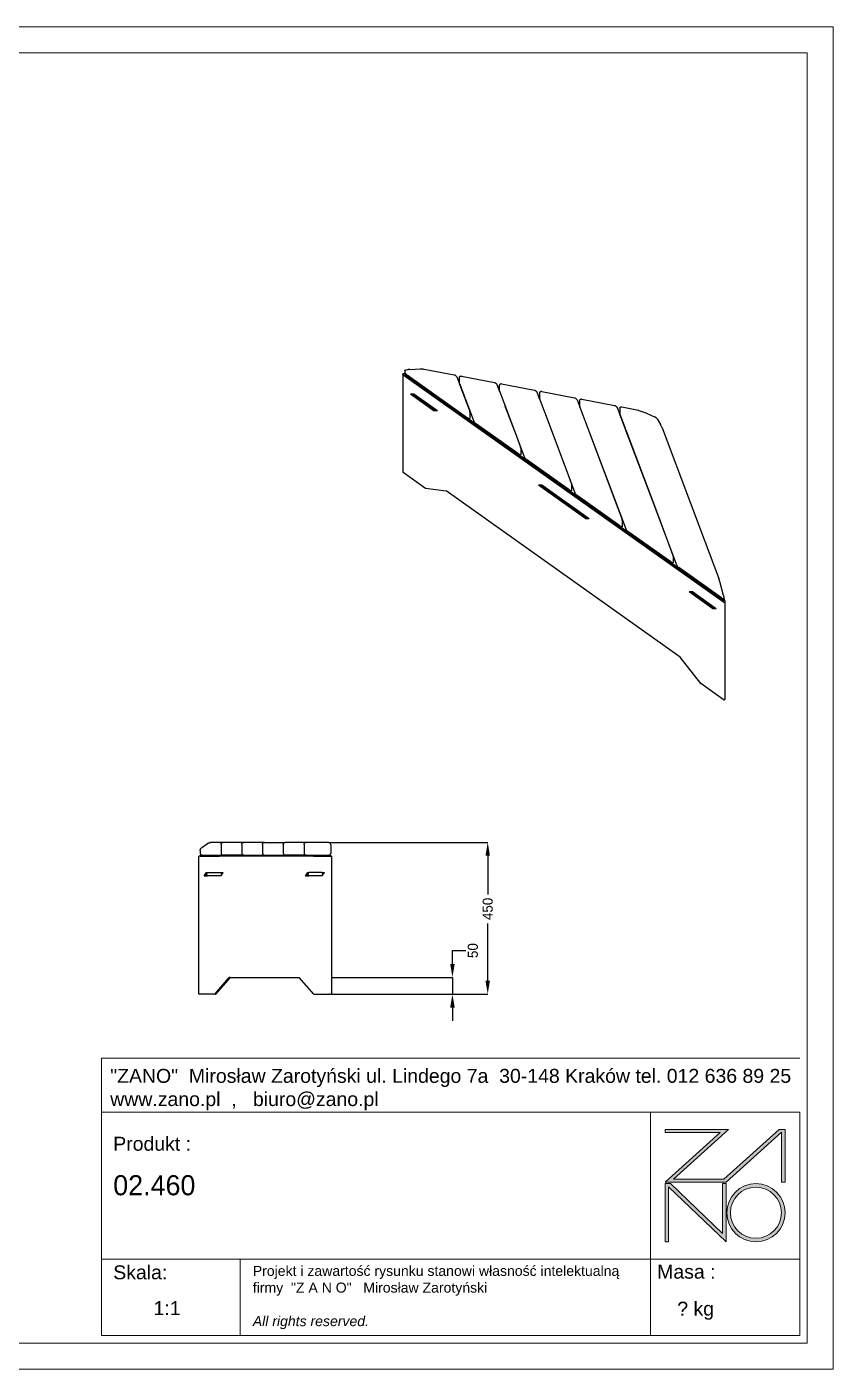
# Model space of a CAD drawing. Header units: millimetres. Extents: x -38 to 5368, y -13 to 3995.
# Drawn here: x 2960 to 5368, y -13 to 3995 of the extents above; entities that cross this region are included whole.
import ezdxf

# ---------------------------------------------------------------- set-up
doc = ezdxf.new("R2010")
doc.units = ezdxf.units.MM
doc.layers.add('DIMS', color=1, linetype='Continuous')
doc.layers.add('tabelka', color=155, linetype='Continuous')
doc.dimstyles.new('ISO-25', dxfattribs={"dimtxt": 2.5, "dimasz": 2.5, "dimexe": 1.25, "dimexo": 0.625, "dimtad": 1, "dimtxsty": 'Standard', "dimcen": 2.5, "dimadec": 0, "dimazin": 0, "dimtfac": 1, "dimtmove": 0, "dimatfit": 3, "dimfxl": 1, "dimarcsym": 0})

# ---------------------------------------------------------------- blocks, each defined once
blk = doc.blocks.new('*D25')
at = {"layer": 'Defpoints', "color": 0}
for p in [(3861.5, 1560), (3869.5, 1107), (4336.6, 1107)]:
    blk.add_point(p, dxfattribs=at)
at = {"layer": 'DIMS', "color": 0, "lineweight": -2}
for p, q in [((3862, 1560), (4337.1, 1560)), ((4336.6, 1520), (4336.6, 1404.9)), ((4336.6, 1147), (4336.6, 1317.9)), ((3870, 1107), (4337.1, 1107))]:
    blk.add_line(p, q, dxfattribs=at)
at = {"layer": 'DIMS', "color": 0}
for points in [[(4343.2, 1520), (4329.9, 1520), (4336.6, 1560)], [(4329.9, 1147), (4343.2, 1147), (4336.6, 1107)]]:
    blk.add_solid(points, dxfattribs=at)
at = {"layer": 'DIMS', "color": 0, "insert": (4336.6, 1361.4), "char_height": 30, "attachment_point": 5, "rotation": 90}
blk.add_mtext('450', dxfattribs=at)
blk = doc.blocks.new('*D26')
at = {"layer": 'Defpoints', "color": 0}
for p in [(3869.5, 1157), (3870, 1107), (4231.2, 1107)]:
    blk.add_point(p, dxfattribs=at)
at = {"layer": 'DIMS', "color": 0, "lineweight": -2}
for p, q in [((4231.2, 1197), (4231.2, 1237)), ((4231.2, 1237), (4271.2, 1237)), ((3870, 1157), (4231.7, 1157)), ((4231.2, 1157), (4231.2, 1107)), ((3870.5, 1107), (4231.7, 1107)), ((4231.2, 1067), (4231.2, 1027))]:
    blk.add_line(p, q, dxfattribs=at)
at = {"layer": 'DIMS', "color": 0}
for points in [[(4224.5, 1197), (4237.9, 1197), (4231.2, 1157)], [(4237.9, 1067), (4224.5, 1067), (4231.2, 1107)]]:
    blk.add_solid(points, dxfattribs=at)
at = {"layer": 'DIMS', "color": 0, "insert": (4292.2, 1237), "char_height": 30, "attachment_point": 5, "rotation": 90}
blk.add_mtext('50', dxfattribs=at)
blk = doc.blocks.new('zano')
at = {"layer": 'Defpoints', "lineweight": 5}
for points in [[(6270.2, 3716.2), (6270.2, 3707.4), (6434.8, 3707.4), (6270.2, 3558.4), (6452.4, 3558.4), (6617.9, 3708.2), (6617.9, 3558.4), (6628.6, 3558.4), (6628.6, 3716.2), (6610.7, 3716.2), (6446.1, 3567.2), (6295.4, 3567.2), (6459.9, 3716.2), (6270.2, 3716.2), (6270.2, 3707.4)], [(6270.2, 3554.4), (6286.2, 3554.4), (6441.7, 3405.6), (6441.7, 3554.4), (6452.4, 3554.4), (6452.4, 3380.5), (6281, 3544.6), (6281, 3380.5), (6270.2, 3380.5)]]:
    blk.add_hatch(color=251, dxfattribs=at).paths.add_polyline_path(points)
h = blk.add_hatch(color=251, dxfattribs=at)
h.paths.add_polyline_path([(6454.7, 3467.4, 1), (6628.6, 3467.4, 1)])
h.paths.add_polyline_path([(6617.9, 3467.4, -1), (6465.4, 3467.4, -1)], flags=16)
at = {"layer": 'Defpoints', "color": 251, "lineweight": 5}
blk.add_lwpolyline([(6434.8, 3707.4), (6270.2, 3558.4), (6452.4, 3558.4), (6617.9, 3708.2), (6617.9, 3558.4), (6628.6, 3558.4), (6628.6, 3716.2), (6610.7, 3716.2), (6446.1, 3567.2), (6295.4, 3567.2), (6459.9, 3716.2), (6270.2, 3716.2), (6270.2, 3707.4), (6432.1, 3707.4)], dxfattribs=at)
for points in [[(6270.2, 3716.2), (6270.2, 3707.4), (6434.8, 3707.4), (6270.2, 3558.4), (6452.4, 3558.4), (6617.9, 3708.2), (6617.9, 3558.4), (6628.6, 3558.4), (6628.6, 3716.2), (6610.7, 3716.2), (6446.1, 3567.2), (6295.4, 3567.2), (6459.9, 3716.2), (6270.2, 3716.2), (6270.2, 3707.4)], [(6270.2, 3554.4), (6286.2, 3554.4), (6441.7, 3405.6), (6441.7, 3554.4), (6452.4, 3554.4), (6452.4, 3380.5), (6281, 3544.6), (6281, 3380.5), (6270.2, 3380.5)]]:
    blk.add_lwpolyline(points, close=True, dxfattribs=at)
for radius in [87, 76.3]:
    blk.add_circle((6541.7, 3467.4), radius, dxfattribs=at)

msp = doc.modelspace()

# ---------------------------------------------------------------- linework, layer by layer
for p, q in [((4088.66586, 2968.84794), (4088.65685, 2963.29174)), ((4088.66586, 2968.84794), (4089.31656, 2969.74773)), ((4089.31656, 2969.74773), (4089.57565, 2970.064)), ((4089.57565, 2970.064), (4090.20011, 2970.32335)), ((4090.20011, 2970.32335), (4092.24423, 2971.07314)), ((4092.24423, 2971.07314), (4093.34144, 2971.28999)), ((4093.34144, 2971.28999), (4096.85659, 2971.8681)), ((4096.85659, 2971.8681), (4098.57129, 2972.01969)), ((4103.62807, 2972.4038), (4098.57129, 2972.01969)), ((4103.62807, 2972.4038), (4134.82598, 2973.95782)), ((4134.82598, 2973.95782), (4136.25152, 2973.99574)), ((4136.25152, 2973.99574), (4137.87901, 2973.9792)), ((4137.87901, 2973.9792), (4139.62682, 2973.90904)), ((4139.62682, 2973.90904), (4141.40733, 2973.78877)), ((4141.40733, 2973.78877), (4143.13124, 2973.62442)), ((4143.13124, 2973.62442), (4144.71211, 2973.42423)), ((4144.71211, 2973.42423), (4145.04297, 2973.38366)), ((4145.04297, 2973.38366), (4146.31652, 2973.17495)), ((4146.31652, 2973.17495), (4236.77233, 2955.88399)), ((4083.31882, 2957.71455), (4082.83186, 2666.88189)), ((4083.30436, 2958.2095), (4083.44173, 2958.69481)), ((4083.31882, 2957.71455), (4083.30436, 2958.2095)), ((4083.48444, 2957.23342), (4083.31882, 2957.71455)), ((4083.44173, 2958.69481), (4083.72443, 2959.14747)), ((4083.79336, 2956.78893), (4083.48444, 2957.23342)), ((4083.72443, 2959.14747), (4084.13906, 2959.54602)), ((4084.23094, 2956.40214), (4083.79336, 2956.78893)), ((4084.13906, 2959.54602), (4084.66595, 2959.87157)), ((4084.23094, 2956.40214), (5040.4983, 2277.9033)), ((4084.66595, 2959.87157), (4085.28013, 2960.10869)), ((4085.28013, 2960.10869), (4085.95249, 2960.24612)), ((4085.95249, 2960.24612), (4086.65114, 2960.27736)), ((4086.65114, 2960.27736), (4087.34297, 2960.20093)), ((4091.6666, 2959.37445), (4087.34297, 2960.20093)), ((4088.65685, 2963.29174), (4088.77009, 2962.85356)), ((4088.77009, 2962.85356), (4089.40068, 2961.62448)), ((4089.13423, 2959.05139), (4089.13079, 2956.93007)), ((4089.13079, 2956.93007), (5041.27162, 2281.33784)), ((5041.27506, 2283.45915), (4089.13423, 2959.05139)), ((4089.13423, 2959.05139), (4092.97676, 2958.31687)), ((4089.88817, 2961.04681), (4089.40068, 2961.62448)), ((4089.88817, 2961.04681), (4091.6666, 2959.37445)), ((4091.6666, 2959.37445), (4091.81123, 2959.23845)), ((4092.74578, 2958.48711), (4091.81123, 2959.23845)), ((4092.74578, 2958.48711), (4092.97676, 2958.31687)), ((4092.97676, 2958.31687), (4096.0092, 2956.08185)), ((4096.0092, 2956.08185), (4276.42507, 2828.06763)), ((4236.77233, 2955.88399), (4237.93305, 2955.57873)), ((4237.93305, 2955.57873), (4239.10334, 2955.10905)), ((4239.10334, 2955.10905), (4240.22451, 2954.49852)), ((4240.22451, 2954.49852), (4241.24035, 2953.77773)), ((4241.77647, 2953.29548), (4241.24035, 2953.77773)), ((4241.77647, 2953.29548), (4242.70367, 2952.43803)), ((4242.70367, 2952.43803), (4243.4158, 2951.54365)), ((4243.82221, 2950.76758), (4243.4158, 2951.54365)), ((4243.82221, 2950.76758), (4244.30446, 2949.84095)), ((4244.30446, 2949.84095), (4252.28702, 2928.67125)), ((4252.28702, 2928.67125), (4252.1582, 2928.69588)), ((4252.28702, 2928.67125), (4252.61501, 2927.80142)), ((4252.69212, 2928.59382), (4252.28702, 2928.67125)), ((4252.44885, 2929.85108), (4252.47867, 2948.23583)), ((4252.44885, 2929.85108), (4252.65077, 2928.77783)), ((4252.47867, 2948.23583), (4252.58035, 2949.02064)), ((4252.48619, 2927.82604), (4252.61501, 2927.80142)), ((4252.58035, 2949.02064), (4252.78465, 2949.83026)), ((4252.61501, 2927.80142), (4252.90604, 2927.74579)), ((4252.61501, 2927.80142), (4267.49363, 2888.34342)), ((4252.65077, 2928.77783), (4252.69212, 2928.59382)), ((4252.69212, 2928.59382), (4252.71863, 2928.58875)), ((4252.71863, 2928.58875), (4252.84824, 2927.89907)), ((4253.17906, 2950.47148), (4252.78465, 2949.83026)), ((4252.84824, 2927.89907), (4252.90604, 2927.74579)), ((4252.90604, 2927.74579), (4267.78466, 2888.28779)), ((4253.17906, 2950.47148), (4253.77077, 2950.95883)), ((4254.42548, 2951.42018), (4253.77077, 2950.95883)), ((4255.31554, 2951.69134), (4254.42548, 2951.42018)), ((4255.31554, 2951.69134), (4256.217, 2951.81228)), ((4257.26232, 2951.87742), (4256.217, 2951.81228)), ((4258.43969, 2951.74219), (4257.26232, 2951.87742)), ((4258.43969, 2951.74219), (4356.50243, 2932.99713)), ((4356.50243, 2932.99713), (4357.66316, 2932.69187)), ((4357.66316, 2932.69187), (4358.83345, 2932.22219)), ((4358.83345, 2932.22219), (4359.95462, 2931.61165)), ((4359.95462, 2931.61165), (4360.97045, 2930.89087)), ((4361.50657, 2930.40862), (4360.97045, 2930.89087)), ((4361.50657, 2930.40862), (4362.43377, 2929.55117)), ((4362.43377, 2929.55117), (4363.1459, 2928.65679)), ((4363.55232, 2927.88072), (4363.1459, 2928.65679)), ((4363.55232, 2927.88072), (4364.03457, 2926.95409)), ((4364.03457, 2926.95409), (4372.01713, 2905.78439)), ((4372.20878, 2925.34897), (4372.31046, 2926.13377)), ((4372.31046, 2926.13377), (4372.51475, 2926.9434)), ((4372.90916, 2927.58462), (4372.51475, 2926.9434)), ((4372.90916, 2927.58462), (4373.50087, 2928.07197)), ((4374.15559, 2928.53332), (4373.50087, 2928.07197)), ((4375.04564, 2928.80448), (4374.15559, 2928.53332)), ((4375.04564, 2928.80448), (4375.9471, 2928.92542)), ((4376.99243, 2928.99056), (4375.9471, 2928.92542)), ((4378.16979, 2928.85533), (4376.99243, 2928.99056)), ((4378.16979, 2928.85533), (4476.23254, 2910.11026)), ((4106.05829, 2899.14727), (4111.65835, 2899.17837)), ((4106.05829, 2899.14727), (4176.68737, 2849.03236)), ((4111.65835, 2899.17837), (4115.95783, 2899.20224)), ((4111.65835, 2899.17837), (4179.51905, 2851.02776)), ((4115.95783, 2899.20224), (4183.81853, 2851.05163)), ((4267.49363, 2888.34342), (4267.36481, 2888.36804)), ((4267.78466, 2888.28779), (4267.49363, 2888.34342)), ((4267.49363, 2888.34342), (4268.35593, 2886.05661)), ((4267.78466, 2888.28779), (4268.64696, 2886.00098)), ((4268.35593, 2886.05661), (4268.22711, 2886.08123)), ((4268.64696, 2886.00098), (4268.35593, 2886.05661)), ((4268.35593, 2886.05661), (4269.21823, 2883.7698)), ((4268.64696, 2886.00098), (4269.50925, 2883.71417)), ((4372.01713, 2905.78439), (4371.88831, 2905.80901)), ((4372.42222, 2905.70695), (4372.01713, 2905.78439)), ((4372.01713, 2905.78439), (4372.34512, 2904.91456)), ((4372.17896, 2906.96422), (4372.20878, 2925.34897)), ((4372.17896, 2906.96422), (4372.38087, 2905.89097)), ((4372.2163, 2904.93918), (4372.34512, 2904.91456)), ((4372.34512, 2904.91456), (4372.63614, 2904.85893)), ((4372.34512, 2904.91456), (4387.22374, 2865.45655)), ((4372.38087, 2905.89097), (4372.42222, 2905.70695)), ((4372.42222, 2905.70695), (4372.44873, 2905.70189)), ((4372.44873, 2905.70189), (4372.57834, 2905.01221)), ((4372.57834, 2905.01221), (4372.63614, 2904.85893)), ((4372.63614, 2904.85893), (4387.51476, 2865.40092)), ((4476.23254, 2910.11026), (4477.39326, 2909.805)), ((4477.39326, 2909.805), (4478.56355, 2909.33533)), ((4478.56355, 2909.33533), (4479.68473, 2908.72479)), ((4479.68473, 2908.72479), (4480.70056, 2908.00401)), ((4481.23668, 2907.52176), (4480.70056, 2908.00401)), ((4481.23668, 2907.52176), (4482.16388, 2906.66431)), ((4482.16388, 2906.66431), (4482.87601, 2905.76993)), ((4483.28242, 2904.99386), (4482.87601, 2905.76993)), ((4483.28242, 2904.99386), (4483.76467, 2904.06723)), ((4483.76467, 2904.06723), (4491.74723, 2882.89753)), ((4491.90906, 2884.07736), (4491.93888, 2902.46211)), ((4491.93888, 2902.46211), (4492.04057, 2903.24691)), ((4492.04057, 2903.24691), (4492.24486, 2904.05654)), ((4492.63927, 2904.69776), (4492.24486, 2904.05654)), ((4492.63927, 2904.69776), (4493.23098, 2905.1851)), ((4493.88569, 2905.64646), (4493.23098, 2905.1851)), ((4494.77575, 2905.91761), (4493.88569, 2905.64646)), ((4494.77575, 2905.91761), (4495.67721, 2906.03856)), ((4496.72253, 2906.1037), (4495.67721, 2906.03856)), ((4497.8999, 2905.96847), (4496.72253, 2906.1037)), ((4497.8999, 2905.96847), (4595.96264, 2887.2234)), ((4595.96264, 2887.2234), (4597.12337, 2886.91814)), ((4597.12337, 2886.91814), (4598.29366, 2886.44847)), ((4598.29366, 2886.44847), (4599.41483, 2885.83793)), ((4599.41483, 2885.83793), (4600.43066, 2885.11715)), ((4176.68737, 2849.03236), (4179.51905, 2851.02776)), ((4176.68737, 2849.03236), (4186.5869, 2849.08733)), ((4179.51905, 2851.02776), (4183.81853, 2851.05163)), ((4183.81853, 2851.05163), (4186.5869, 2849.08733)), ((4269.21823, 2883.7698), (4269.08941, 2883.79443)), ((4269.50925, 2883.71417), (4269.21823, 2883.7698)), ((4269.21823, 2883.7698), (4270.47406, 2880.43934)), ((4269.50925, 2883.71417), (4270.84275, 2880.17774)), ((4270.31086, 2880.55514), (4270.47406, 2880.43934)), ((4270.47406, 2880.43934), (4270.84275, 2880.17774)), ((4270.47406, 2880.43934), (4282.92016, 2847.43237)), ((4270.84275, 2880.17774), (4293.8152, 2819.25494)), ((4283.16831, 2846.55894), (4282.92016, 2847.43237)), ((4283.51363, 2845.11674), (4283.16831, 2846.55894)), ((4387.22374, 2865.45655), (4387.09492, 2865.48118)), ((4387.51476, 2865.40092), (4387.22374, 2865.45655)), ((4387.22374, 2865.45655), (4388.08604, 2863.16975)), ((4387.51476, 2865.40092), (4388.37706, 2863.11412)), ((4388.08604, 2863.16975), (4387.95722, 2863.19437)), ((4388.37706, 2863.11412), (4388.08604, 2863.16975)), ((4388.08604, 2863.16975), (4388.94833, 2860.88294)), ((4388.37706, 2863.11412), (4389.23936, 2860.82731)), ((4388.94833, 2860.88294), (4388.81951, 2860.90757)), ((4389.23936, 2860.82731), (4388.94833, 2860.88294)), ((4388.94833, 2860.88294), (4422.1576, 2772.81217)), ((4389.23936, 2860.82731), (4422.5263, 2772.55057)), ((4492.15233, 2882.82009), (4491.74723, 2882.89753)), ((4491.74723, 2882.89753), (4492.07523, 2882.0277)), ((4491.90906, 2884.07736), (4492.11098, 2883.00411)), ((4492.07523, 2882.0277), (4492.36625, 2881.97207)), ((4492.07523, 2882.0277), (4506.95384, 2842.56969)), ((4492.11098, 2883.00411), (4492.15233, 2882.82009)), ((4492.17884, 2882.81503), (4492.15233, 2882.82009)), ((4492.17884, 2882.81503), (4492.30845, 2882.12535)), ((4492.30845, 2882.12535), (4492.36625, 2881.97207)), ((4492.36625, 2881.97207), (4507.24487, 2842.51406)), ((4600.96678, 2884.6349), (4600.43066, 2885.11715)), ((4600.96678, 2884.6349), (4601.89398, 2883.77745)), ((4601.89398, 2883.77745), (4602.60611, 2882.88307)), ((4603.01253, 2882.10699), (4602.60611, 2882.88307)), ((4603.01253, 2882.10699), (4603.49478, 2881.18037)), ((4603.49478, 2881.18037), (4611.47734, 2860.01067)), ((4611.88243, 2859.93323), (4611.47734, 2860.01067)), ((4611.47734, 2860.01067), (4611.80533, 2859.14083)), ((4611.63917, 2861.1905), (4611.66899, 2879.57525)), ((4611.63917, 2861.1905), (4611.84108, 2860.11725)), ((4611.66899, 2879.57525), (4611.77067, 2880.36005)), ((4611.77067, 2880.36005), (4611.97496, 2881.16968)), ((4611.80533, 2859.14083), (4612.09635, 2859.0852)), ((4611.80533, 2859.14083), (4626.68395, 2819.68283)), ((4611.84108, 2860.11725), (4611.88243, 2859.93323)), ((4611.90894, 2859.92817), (4611.88243, 2859.93323)), ((4611.90894, 2859.92817), (4612.03855, 2859.23849)), ((4612.36938, 2881.8109), (4611.97496, 2881.16968)), ((4612.03855, 2859.23849), (4612.09635, 2859.0852)), ((4612.09635, 2859.0852), (4626.97497, 2819.6272)), ((4612.36938, 2881.8109), (4612.96108, 2882.29824)), ((4613.6158, 2882.7596), (4612.96108, 2882.29824)), ((4614.50585, 2883.03075), (4613.6158, 2882.7596)), ((4614.50585, 2883.03075), (4615.40731, 2883.15169)), ((4616.45264, 2883.21684), (4615.40731, 2883.15169)), ((4617.63, 2883.08161), (4616.45264, 2883.21684)), ((4617.63, 2883.08161), (4715.69275, 2864.33654)), ((4715.69275, 2864.33654), (4716.85347, 2864.03128)), ((4716.85347, 2864.03128), (4718.02376, 2863.56161)), ((4718.02376, 2863.56161), (4719.14494, 2862.95107)), ((4719.14494, 2862.95107), (4720.16077, 2862.23029)), ((4720.69689, 2861.74803), (4720.16077, 2862.23029)), ((4720.69689, 2861.74803), (4721.62409, 2860.89059)), ((4721.62409, 2860.89059), (4722.33622, 2859.9962)), ((4722.74263, 2859.22013), (4722.33622, 2859.9962)), ((4722.74263, 2859.22013), (4723.22488, 2858.29351)), ((4723.22488, 2858.29351), (4731.20744, 2837.12381)), ((4731.39909, 2856.68839), (4731.36927, 2838.30363)), ((4731.39909, 2856.68839), (4731.50078, 2857.47319)), ((4731.50078, 2857.47319), (4731.70507, 2858.28282)), ((4731.70507, 2858.28282), (4732.09948, 2858.92404)), ((4732.09948, 2858.92404), (4732.69119, 2859.41138)), ((4732.69119, 2859.41138), (4733.3459, 2859.87274)), ((4733.3459, 2859.87274), (4734.23596, 2860.14389)), ((4734.23596, 2860.14389), (4735.13742, 2860.26483)), ((4735.13742, 2860.26483), (4736.18274, 2860.32998)), ((4736.18274, 2860.32998), (4737.36011, 2860.19475)), ((4737.36011, 2860.19475), (4777.26543, 2852.56669)), ((4777.26543, 2852.56669), (4781.49564, 2851.59336)), ((4781.49564, 2851.59336), (4786.40012, 2850.16998)), ((4788.19587, 2849.57361), (4786.40012, 2850.16998)), ((4788.19587, 2849.57361), (4793.61011, 2847.78983)), ((4793.61011, 2847.78983), (4799.13456, 2845.73857)), ((4801.93734, 2844.70433), (4799.13456, 2845.73857)), ((4276.42507, 2828.06763), (4278.67902, 2826.55805)), ((4278.67902, 2826.55805), (4279.73833, 2825.89463)), ((4279.73833, 2825.89463), (4280.6537, 2825.50537)), ((4281.83765, 2825.0807), (4280.6537, 2825.50537)), ((4281.83765, 2825.0807), (4282.48383, 2824.99556)), ((4282.48383, 2824.99556), (4282.92851, 2825.17626)), ((4283.28551, 2825.6684), (4282.92851, 2825.17626)), ((4283.49721, 2826.08767), (4283.28551, 2825.6684)), ((4283.52702, 2844.47242), (4283.49721, 2826.08767)), ((4283.52702, 2844.47242), (4283.51363, 2845.11674)), ((4293.8152, 2819.25494), (4294.2625, 2818.27372)), ((4294.2625, 2818.27372), (4294.68088, 2817.47708)), ((4294.68088, 2817.47708), (4295.30413, 2816.41688)), ((4295.30413, 2816.41688), (4296.081, 2815.31128)), ((4296.081, 2815.31128), (4296.97255, 2814.21574)), ((4296.97255, 2814.21574), (4297.93405, 2813.18517)), ((4297.93405, 2813.18517), (4298.91731, 2812.27126)), ((4298.91731, 2812.27126), (4299.45338, 2811.79878)), ((4299.45338, 2811.79878), (4300.37775, 2811.07199)), ((4428.10861, 2720.44046), (4300.37775, 2811.07199)), ((4507.24487, 2842.51406), (4506.95384, 2842.56969)), ((4506.95384, 2842.56969), (4507.81614, 2840.28289)), ((4507.24487, 2842.51406), (4508.10717, 2840.22726)), ((4508.10717, 2840.22726), (4507.81614, 2840.28289)), ((4507.81614, 2840.28289), (4508.67844, 2837.99608)), ((4508.10717, 2840.22726), (4508.96946, 2837.94045)), ((4508.96946, 2837.94045), (4508.67844, 2837.99608)), ((4508.67844, 2837.99608), (4573.84115, 2665.185)), ((4508.96946, 2837.94045), (4574.20984, 2664.9234)), ((4626.97497, 2819.6272), (4626.68395, 2819.68283)), ((4626.68395, 2819.68283), (4627.54625, 2817.39603)), ((4626.97497, 2819.6272), (4627.83727, 2817.3404)), ((4627.83727, 2817.3404), (4627.54625, 2817.39603)), ((4627.54625, 2817.39603), (4628.40854, 2815.10922)), ((4627.83727, 2817.3404), (4628.69957, 2815.05359)), ((4628.69957, 2815.05359), (4628.40854, 2815.10922)), ((4628.40854, 2815.10922), (4725.52469, 2557.55783)), ((4628.69957, 2815.05359), (4725.89338, 2557.29623)), ((4731.61254, 2837.04637), (4731.20744, 2837.12381)), ((4731.20744, 2837.12381), (4731.53544, 2836.25397)), ((4731.36927, 2838.30363), (4731.57119, 2837.23039)), ((4731.53544, 2836.25397), (4731.82646, 2836.19834)), ((4731.53544, 2836.25397), (4746.41406, 2796.79597)), ((4731.61254, 2837.04637), (4731.57119, 2837.23039)), ((4731.63905, 2837.0413), (4731.61254, 2837.04637)), ((4731.76866, 2836.35163), (4731.63905, 2837.0413)), ((4731.76866, 2836.35163), (4731.82646, 2836.19834)), ((4731.82646, 2836.19834), (4746.70508, 2796.74034)), ((4801.93734, 2844.70433), (4807.26657, 2842.53093)), ((4810.78991, 2841.07816), (4807.26657, 2842.53093)), ((4810.78991, 2841.07816), (4836.48388, 2829.97046)), ((4837.08307, 2829.6884), (4836.48388, 2829.97046)), ((4837.68727, 2829.35927), (4837.08307, 2829.6884)), ((4838.26617, 2828.99958), (4837.68727, 2829.35927)), ((4838.79074, 2828.62737), (4838.26617, 2828.99958)), ((4839.23469, 2828.2613), (4838.79074, 2828.62737)), ((4840.10642, 2827.53204), (4839.23469, 2828.2613)), ((4840.58633, 2827.05141), (4840.10642, 2827.53204)), ((4841.42985, 2826.06342), (4840.58633, 2827.05141)), ((4841.81607, 2825.53937), (4841.42985, 2826.06342)), ((4841.81607, 2825.53937), (4842.50678, 2824.40453)), ((4842.50678, 2824.40453), (4852.17823, 2807.51371)), ((4852.17823, 2807.51371), (4853.02572, 2805.99837)), ((4853.02572, 2805.99837), (4853.89764, 2804.37166)), ((4421.9944, 2772.92797), (4422.1576, 2772.81217)), ((4422.1576, 2772.81217), (4422.5263, 2772.55057)), ((4422.1576, 2772.81217), (4434.6037, 2739.8052)), ((4422.5263, 2772.55057), (4445.49875, 2711.62777)), ((4746.70508, 2796.74034), (4746.41406, 2796.79597)), ((4746.41406, 2796.79597), (4747.27635, 2794.50916)), ((4746.70508, 2796.74034), (4747.56738, 2794.45353)), ((4747.56738, 2794.45353), (4747.27635, 2794.50916)), ((4747.27635, 2794.50916), (4748.13865, 2792.22236)), ((4747.56738, 2794.45353), (4748.42967, 2792.16673)), ((4748.42967, 2792.16673), (4748.13865, 2792.22236)), ((4748.13865, 2792.22236), (4748.16596, 2792.14994)), ((4748.45698, 2792.09431), (4748.16596, 2792.14994)), ((4748.16596, 2792.14994), (4749.35624, 2788.9933)), ((4748.42967, 2792.16673), (4748.45698, 2792.09431)), ((4748.45698, 2792.09431), (4749.64727, 2788.93767)), ((4749.64727, 2788.93767), (4749.35624, 2788.9933)), ((4749.35624, 2788.9933), (4840.26462, 2547.90488)), ((4749.64727, 2788.93767), (4840.26578, 2548.61797)), ((4853.89764, 2804.37166), (4854.75027, 2802.71515)), ((4854.75027, 2802.71515), (4855.54086, 2801.11189)), ((4855.54086, 2801.11189), (4855.85138, 2800.43481)), ((4855.85138, 2800.43481), (4856.48501, 2799.1828)), ((4856.48501, 2799.1828), (4856.95252, 2798.20421)), ((4856.95252, 2798.20421), (4857.23048, 2797.54812)), ((4857.23048, 2797.54812), (5026.94904, 2347.4556)), ((4434.85185, 2738.93177), (4434.6037, 2739.8052)), ((4435.19717, 2737.48957), (4434.85185, 2738.93177)), ((4435.21057, 2736.84525), (4435.18075, 2718.4605)), ((4435.21057, 2736.84525), (4435.19717, 2737.48957)), ((4428.10861, 2720.44046), (4430.36256, 2718.93088)), ((4430.36256, 2718.93088), (4431.42188, 2718.26746)), ((4431.42188, 2718.26746), (4432.33724, 2717.8782)), ((4433.52119, 2717.45353), (4432.33724, 2717.8782)), ((4433.52119, 2717.45353), (4434.16737, 2717.36839)), ((4434.16737, 2717.36839), (4434.61206, 2717.54909)), ((4434.96905, 2718.04123), (4434.61206, 2717.54909)), ((4435.18075, 2718.4605), (4434.96905, 2718.04123)), ((4445.49875, 2711.62777), (4445.94604, 2710.64655)), ((4445.94604, 2710.64655), (4446.36443, 2709.84991)), ((4446.36443, 2709.84991), (4446.98767, 2708.78971)), ((4446.98767, 2708.78971), (4447.76455, 2707.68411)), ((4447.76455, 2707.68411), (4448.65609, 2706.58857)), ((4448.65609, 2706.58857), (4449.6176, 2705.558)), ((4449.6176, 2705.558), (4450.60085, 2704.64409)), ((4450.60085, 2704.64409), (4451.13693, 2704.17161)), ((4451.13693, 2704.17161), (4452.06129, 2703.44482)), ((4579.79215, 2612.81329), (4452.06129, 2703.44482)), ((4082.84633, 2666.38694), (4082.83186, 2666.88189)), ((4083.01195, 2665.90581), (4082.84633, 2666.38694)), ((4083.32087, 2665.46132), (4083.01195, 2665.90581)), ((4083.75845, 2665.07453), (4083.32087, 2665.46132)), ((4083.75845, 2665.07453), (4150.85607, 2617.46536)), ((4573.84115, 2665.185), (4574.20984, 2664.9234)), ((4573.84115, 2665.185), (4586.28724, 2632.17803)), ((4574.20984, 2664.9234), (4597.18229, 2604.0006)), ((4150.85607, 2617.46536), (4212.07998, 2609.41987)), ((4911.82876, 2112.91261), (4212.07998, 2609.41987)), ((4488.6821, 2627.65626), (4494.28216, 2627.68736)), ((4488.6821, 2627.65626), (4629.94025, 2527.42644)), ((4494.28216, 2627.68736), (4498.58164, 2627.71123)), ((4494.28216, 2627.68736), (4502.4905, 2621.86313)), ((4498.58164, 2627.71123), (4508.42142, 2620.72941)), ((4502.4905, 2621.86313), (4632.77193, 2529.42184)), ((4508.42142, 2620.72941), (4637.07141, 2529.44571)), ((4579.79215, 2612.81329), (4582.0461, 2611.30371)), ((4582.0461, 2611.30371), (4583.10542, 2610.64029)), ((4583.10542, 2610.64029), (4584.02079, 2610.25103)), ((4585.20473, 2609.82635), (4584.02079, 2610.25103)), ((4585.20473, 2609.82635), (4585.85091, 2609.74122)), ((4585.85091, 2609.74122), (4586.2956, 2609.92192)), ((4586.53539, 2631.3046), (4586.28724, 2632.17803)), ((4586.65259, 2610.41406), (4586.2956, 2609.92192)), ((4586.88071, 2629.8624), (4586.53539, 2631.3046)), ((4586.86429, 2610.83333), (4586.65259, 2610.41406)), ((4586.89411, 2629.21808), (4586.86429, 2610.83333)), ((4586.89411, 2629.21808), (4586.88071, 2629.8624)), ((4597.18229, 2604.0006), (4597.62958, 2603.01938)), ((4597.62958, 2603.01938), (4598.04797, 2602.22274)), ((4598.04797, 2602.22274), (4598.67122, 2601.16254)), ((4598.67122, 2601.16254), (4599.44809, 2600.05694)), ((4599.44809, 2600.05694), (4600.33963, 2598.9614)), ((4600.33963, 2598.9614), (4601.30114, 2597.93083)), ((4601.30114, 2597.93083), (4602.2844, 2597.01692)), ((4602.2844, 2597.01692), (4602.82047, 2596.54444)), ((4602.82047, 2596.54444), (4603.74483, 2595.81765)), ((4731.4757, 2505.18612), (4603.74483, 2595.81765)), ((4629.94025, 2527.42644), (4632.77193, 2529.42184)), ((4629.94025, 2527.42644), (4639.83979, 2527.48141)), ((4632.77193, 2529.42184), (4637.07141, 2529.44571)), ((4637.07141, 2529.44571), (4639.83979, 2527.48141)), ((4725.52469, 2557.55783), (4725.89338, 2557.29623)), ((4725.52469, 2557.55783), (4737.97079, 2524.55086)), ((4725.89338, 2557.29623), (4748.86583, 2496.37343)), ((4840.26462, 2547.90488), (4840.26578, 2548.61797)), ((4840.26462, 2547.90488), (4877.20823, 2449.93066)), ((4840.26578, 2548.61797), (4877.57692, 2449.66906)), ((4731.4757, 2505.18612), (4733.72965, 2503.67654)), ((4734.78896, 2503.01312), (4733.72965, 2503.67654)), ((4735.70433, 2502.62386), (4734.78896, 2503.01312)), ((4736.88827, 2502.19918), (4735.70433, 2502.62386)), ((4737.53445, 2502.11405), (4736.88827, 2502.19918)), ((4737.97914, 2502.29475), (4737.53445, 2502.11405)), ((4737.97079, 2524.55086), (4738.21893, 2523.67743)), ((4738.33614, 2502.78689), (4737.97914, 2502.29475)), ((4738.56426, 2522.23523), (4738.21893, 2523.67743)), ((4738.33614, 2502.78689), (4738.54783, 2503.20616)), ((4738.57765, 2521.59091), (4738.54783, 2503.20616)), ((4738.56426, 2522.23523), (4738.57765, 2521.59091)), ((4748.86583, 2496.37343), (4749.31313, 2495.39221)), ((4749.31313, 2495.39221), (4749.73151, 2494.59557)), ((4749.73151, 2494.59557), (4750.35476, 2493.53537)), ((4750.35476, 2493.53537), (4751.13163, 2492.42977)), ((4751.13163, 2492.42977), (4752.02317, 2491.33423)), ((4752.02317, 2491.33423), (4752.98468, 2490.30366)), ((4752.98468, 2490.30366), (4753.96794, 2489.38975)), ((4753.96794, 2489.38975), (4754.50401, 2488.91727)), ((4754.50401, 2488.91727), (4755.42838, 2488.19048)), ((4883.15924, 2397.55895), (4755.42838, 2488.19048)), ((4877.20823, 2449.93066), (4877.57692, 2449.66906)), ((4877.20823, 2449.93066), (4889.65433, 2416.92369)), ((4877.57692, 2449.66906), (4900.54938, 2388.74626)), ((4889.65433, 2416.92369), (4889.90248, 2416.05026)), ((4890.2478, 2414.60806), (4889.90248, 2416.05026)), ((4890.26119, 2413.96374), (4890.23138, 2395.57899)), ((4890.2478, 2414.60806), (4890.26119, 2413.96374)), ((4883.15924, 2397.55895), (4885.41319, 2396.04937)), ((4886.47251, 2395.38595), (4885.41319, 2396.04937)), ((4887.38787, 2394.99669), (4886.47251, 2395.38595)), ((4888.57182, 2394.57201), (4887.38787, 2394.99669)), ((4889.218, 2394.48688), (4888.57182, 2394.57201)), ((4889.66268, 2394.66758), (4889.218, 2394.48688)), ((4890.01968, 2395.15972), (4889.66268, 2394.66758)), ((4890.01968, 2395.15972), (4890.23138, 2395.57899)), ((4900.99667, 2387.76504), (4900.54938, 2388.74626)), ((4900.99667, 2387.76504), (4901.41506, 2386.9684)), ((4902.0383, 2385.9082), (4901.41506, 2386.9684)), ((4902.81517, 2384.8026), (4902.0383, 2385.9082)), ((4903.70672, 2383.70706), (4902.81517, 2384.8026)), ((4904.66822, 2382.67649), (4903.70672, 2383.70706)), ((4905.65148, 2381.76258), (4904.66822, 2382.67649)), ((4905.65148, 2381.76258), (4906.18756, 2381.2901)), ((4907.11192, 2380.56331), (4906.18756, 2381.2901)), ((5034.84278, 2289.93178), (4907.11192, 2380.56331)), ((5027.23139, 2346.67026), (5026.94904, 2347.4556)), ((5027.58079, 2345.63519), (5027.23139, 2346.67026)), ((5027.97971, 2344.4023), (5027.58079, 2345.63519)), ((5028.40816, 2343.03341), (5027.97971, 2344.4023)), ((5028.84465, 2341.59716), (5028.40816, 2343.03341)), ((5029.26728, 2340.16557), (5028.84465, 2341.59716)), ((5029.65488, 2338.81043), (5029.26728, 2340.16557)), ((5041.3068, 2297.3275), (5029.65488, 2338.81043)), ((4938.02815, 2308.81), (4943.62821, 2308.8411)), ((4938.02815, 2308.81), (5008.65723, 2258.69509)), ((4943.62821, 2308.8411), (4947.92769, 2308.86498)), ((4943.62821, 2308.8411), (5011.48891, 2260.69049)), ((4947.92769, 2308.86498), (5015.78852, 2260.71437)), ((5034.84278, 2289.93178), (5037.09673, 2288.4222)), ((5037.09673, 2288.4222), (5038.15605, 2287.75878)), ((5038.15605, 2287.75878), (5039.07141, 2287.36952)), ((5039.91461, 2287.06707), (5039.07141, 2287.36952)), ((5039.71537, 2287.59545), (5039.91461, 2287.06707)), ((5039.91461, 2287.06707), (5041.27506, 2283.45915)), ((5040.25536, 2286.94484), (5039.91461, 2287.06707)), ((5040.25536, 2286.94484), (5040.90154, 2286.85971)), ((5040.90154, 2286.85971), (5041.34623, 2287.04041)), ((5041.55641, 2296.15733), (5041.3068, 2297.3275)), ((5041.70322, 2287.53255), (5041.34623, 2287.04041)), ((5041.91101, 2294.44258), (5041.55641, 2296.15733)), ((5041.91492, 2287.95182), (5041.70322, 2287.53255)), ((5041.92409, 2293.60641), (5041.91101, 2294.44258)), ((5041.91921, 2290.59588), (5041.91492, 2287.95182)), ((5041.92409, 2293.60641), (5041.91921, 2290.59588)), ((5045.89113, 2280.06237), (5041.91921, 2290.59588)), ((5008.65723, 2258.69509), (5011.48891, 2260.69049)), ((5008.65723, 2258.69509), (5018.55677, 2258.75006)), ((5011.48891, 2260.69049), (5015.78852, 2260.71437)), ((5015.78852, 2260.71437), (5018.55677, 2258.75006)), ((5040.4983, 2277.9033), (5041.04085, 2277.5939)), ((5041.04085, 2277.5939), (5041.66479, 2277.37431)), ((5041.27506, 2283.45915), (5041.27162, 2281.33784)), ((5041.66479, 2277.37431), (5042.34081, 2277.25486)), ((5042.34081, 2277.25486), (5043.03719, 2277.24115)), ((5043.03719, 2277.24115), (5043.72122, 2277.33382)), ((5043.72122, 2277.33382), (5044.3608, 2277.52853)), ((5044.3608, 2277.52853), (5044.9259, 2277.81613)), ((5044.9259, 2277.81613), (5045.38998, 2278.18311)), ((5045.38998, 2278.18311), (5045.5082, 2278.33177)), ((5045.5082, 2278.33177), (5045.73127, 2278.61226)), ((5045.51537, 1988.24687), (5045.98786, 2279.57448)), ((5045.73127, 2278.61226), (5045.88937, 2278.9802)), ((5045.88937, 2278.9802), (5045.93373, 2279.08342)), ((5045.98786, 2279.57448), (5045.89113, 2280.06237)), ((5045.93373, 2279.08342), (5045.98786, 2279.57448)), ((4972.93799, 2034.15653), (4911.82876, 2112.91261)), ((5040.0258, 1986.57569), (4972.93799, 2034.15653)), ((5040.0258, 1986.57569), (5040.56836, 1986.26629)), ((5040.56836, 1986.26629), (5041.19229, 1986.0467)), ((5041.19229, 1986.0467), (5041.86832, 1985.92725)), ((5041.86832, 1985.92725), (5042.5647, 1985.91354)), ((5042.5647, 1985.91354), (5043.24873, 1986.00621)), ((5043.24873, 1986.00621), (5043.88831, 1986.20092)), ((5043.88831, 1986.20092), (5044.4534, 1986.48852)), ((5044.4534, 1986.48852), (5044.91749, 1986.8555)), ((5044.91749, 1986.8555), (5045.03571, 1987.00416)), ((5045.03571, 1987.00416), (5045.25877, 1987.28465)), ((5045.25877, 1987.28465), (5045.46123, 1987.75581)), ((5045.46123, 1987.75581), (5045.51537, 1988.24687)), ((3478.01057, 1535.89483), (3478.11998, 1537.3724)), ((3478.01057, 1535.89483), (3478.01057, 1528.03716)), ((3478.01057, 1528.03716), (3478.15845, 1526.70203)), ((3478.11998, 1537.3724), (3478.4427, 1538.91989)), ((3478.15845, 1526.70203), (3478.59468, 1525.43386)), ((3478.4427, 1538.91989), (3478.96255, 1540.45971)), ((3478.59468, 1525.43386), (3479.29737, 1524.29622)), ((3478.96255, 1540.45971), (3479.65348, 1541.91463)), ((3479.29737, 1524.29622), (3480.2313, 1523.34617)), ((3479.65348, 1541.91463), (3480.48082, 1543.21171)), ((3480.2313, 1523.34617), (3481.34963, 1522.63135)), ((3480.48082, 1543.21171), (3481.4031, 1544.28591)), ((3481.4031, 1544.28591), (3482.37408, 1545.08335)), ((3482.41161, 1545.10805), (3499.86436, 1556.59526)), ((3500.08268, 1556.73847), (3499.86436, 1556.59526)), ((3501.34838, 1557.47249), (3500.08268, 1556.73847)), ((3501.34838, 1557.47249), (3502.85054, 1558.16971)), ((3502.85054, 1558.16971), (3504.51555, 1558.79517)), ((3504.51555, 1558.79517), (3506.26032, 1559.31749)), ((3507.9941, 1559.71026), (3506.26032, 1559.31749)), ((3507.9941, 1559.71026), (3509.63254, 1559.95445)), ((3511.0948, 1560.03716), (3509.63254, 1559.95445)), ((3545.90315, 1560.03716), (3511.0948, 1560.03716)), ((3540.00495, 1554.03716), (3540.15283, 1555.37229)), ((3540.00495, 1554.03716), (3540.00495, 1528.03716)), ((3540.00495, 1528.03716), (3540.15283, 1526.70203)), ((3540.15283, 1555.37229), (3540.58908, 1556.64046)), ((3540.15283, 1526.70203), (3540.58905, 1525.43386)), ((3540.58905, 1525.43386), (3541.29175, 1524.29622)), ((3540.58908, 1556.64046), (3541.29175, 1557.7781)), ((3541.29175, 1557.7781), (3542.2257, 1558.72815)), ((3541.29175, 1524.29622), (3542.22568, 1523.34617)), ((3542.22568, 1523.34617), (3543.34401, 1522.63135)), ((3542.2257, 1558.72815), (3543.34401, 1559.44297)), ((3543.34401, 1559.44297), (3544.59067, 1559.88673)), ((3544.59067, 1559.88673), (3545.90315, 1560.03716)), ((3607.89755, 1560.03716), (3545.90315, 1560.03716)), ((3601.99938, 1554.03716), (3602.14725, 1555.37229)), ((3601.99938, 1554.03716), (3601.99938, 1528.03716)), ((3601.99938, 1528.03716), (3602.14725, 1526.70203)), ((3602.14725, 1555.37229), (3602.58348, 1556.64046)), ((3602.14725, 1526.70203), (3602.58348, 1525.43386)), ((3602.58348, 1556.64046), (3603.28615, 1557.7781)), ((3602.58348, 1525.43386), (3603.28615, 1524.29622)), ((3603.28615, 1557.7781), (3604.22008, 1558.72815)), ((3603.28615, 1524.29622), (3604.22008, 1523.34617)), ((3604.22008, 1558.72815), (3605.33841, 1559.44297)), ((3604.22008, 1523.34617), (3605.33843, 1522.63135)), ((3605.33841, 1559.44297), (3606.58507, 1559.88673)), ((3606.58507, 1559.88673), (3607.89755, 1560.03716)), ((3669.89196, 1560.03716), (3607.89755, 1560.03716)), ((3663.99375, 1554.03716), (3664.14163, 1555.37229)), ((3663.99375, 1554.03716), (3663.99375, 1528.03716)), ((3663.99375, 1528.03716), (3664.14163, 1526.70203)), ((3664.14163, 1555.37229), (3664.57785, 1556.64046)), ((3664.14163, 1526.70203), (3664.57788, 1525.43386)), ((3664.57785, 1556.64046), (3665.28057, 1557.7781)), ((3664.57788, 1525.43386), (3665.28055, 1524.29622)), ((3665.28055, 1524.29622), (3666.21448, 1523.34617)), ((3665.28057, 1557.7781), (3666.21448, 1558.72815)), ((3666.21448, 1558.72815), (3667.33282, 1559.44297)), ((3666.21448, 1523.34617), (3667.33282, 1522.63135)), ((3667.33282, 1559.44297), (3668.57947, 1559.88673)), ((3668.57947, 1559.88673), (3669.89196, 1560.03716)), ((3669.89196, 1560.03716), (3731.88636, 1560.03716)), ((3725.98818, 1554.03716), (3725.98815, 1528.03716)), ((3725.98815, 1528.03716), (3726.13603, 1526.70203)), ((3725.98818, 1554.03716), (3726.13606, 1555.37229)), ((3726.13603, 1526.70203), (3726.57226, 1525.43386)), ((3726.13606, 1555.37229), (3726.57226, 1556.64046)), ((3726.57226, 1556.64046), (3727.27497, 1557.7781)), ((3726.57226, 1525.43386), (3727.27497, 1524.29622)), ((3727.27497, 1557.7781), (3728.2089, 1558.72815)), ((3727.27497, 1524.29622), (3728.2089, 1523.34617)), ((3728.2089, 1558.72815), (3729.32722, 1559.44297)), ((3728.2089, 1523.34617), (3729.32723, 1522.63135)), ((3729.32722, 1559.44297), (3730.57388, 1559.88673)), ((3730.57388, 1559.88673), (3731.88636, 1560.03716)), ((3793.88076, 1560.03716), (3731.88636, 1560.03716)), ((3787.98255, 1554.03716), (3788.13043, 1555.37229)), ((3787.98255, 1554.03716), (3787.98255, 1528.03716)), ((3787.98255, 1528.03716), (3788.13043, 1526.70203)), ((3788.13043, 1555.37229), (3788.56666, 1556.64046)), ((3788.13043, 1526.70203), (3788.56666, 1525.43386)), ((3788.56666, 1556.64046), (3789.26935, 1557.7781)), ((3788.56666, 1525.43386), (3789.26935, 1524.29622)), ((3789.26935, 1557.7781), (3790.20328, 1558.72815)), ((3789.26935, 1524.29622), (3790.20328, 1523.34617)), ((3790.20328, 1558.72815), (3791.32163, 1559.44297)), ((3790.20328, 1523.34617), (3791.32162, 1522.63135)), ((3791.32163, 1559.44297), (3792.56829, 1559.88673)), ((3792.56829, 1559.88673), (3793.88076, 1560.03716)), ((3861.5305, 1560.03716), (3793.88076, 1560.03716)), ((3861.5305, 1560.03716), (3862.87875, 1559.88673)), ((3862.87875, 1559.88673), (3864.14703, 1559.44297)), ((3865.282, 1558.72815), (3864.14703, 1559.44297)), ((3864.14775, 1522.63135), (3865.28816, 1523.34617)), ((3866.23205, 1557.7781), (3865.282, 1558.72815)), ((3865.28816, 1523.34617), (3866.23829, 1524.29622)), ((3866.23205, 1557.7781), (3866.94979, 1556.64046)), ((3866.23829, 1524.29622), (3866.95317, 1525.43386)), ((3867.38007, 1555.37229), (3866.94979, 1556.64046)), ((3867.39401, 1526.70203), (3866.95317, 1525.43386)), ((3867.54991, 1554.03716), (3867.38007, 1555.37229)), ((3867.52961, 1528.03716), (3867.39401, 1526.70203)), ((3867.53034, 1551.92716), (3867.52961, 1528.03716)), ((3867.55004, 1552.39668), (3867.53034, 1551.92716)), ((3867.55004, 1552.39668), (3867.54991, 1554.03716)), ((3473.3775, 1107.03716), (3473.3775, 1519.03716)), ((3473.3775, 1519.03716), (3473.91709, 1519.03716)), ((3477.38123, 1519.03716), (3473.91709, 1519.03716)), ((3477.38123, 1522.03716), (3477.38123, 1519.03716)), ((3483.90874, 1522.03716), (3477.38123, 1522.03716)), ((3477.38123, 1519.03716), (3535.11625, 1519.03716)), ((3481.34963, 1522.63135), (3482.59629, 1522.18759)), ((3482.59629, 1522.18759), (3483.90874, 1522.03716)), ((3483.90874, 1522.03716), (3535.11625, 1522.03716)), ((3535.11625, 1522.03716), (3535.11625, 1519.03716)), ((3535.11625, 1522.03716), (3545.90315, 1522.03716)), ((3816.54789, 1519.03716), (3535.11625, 1519.03716)), ((3543.34401, 1522.63135), (3544.59067, 1522.18759)), ((3544.59067, 1522.18759), (3545.90315, 1522.03716)), ((3607.89756, 1522.03716), (3545.90315, 1522.03716)), ((3605.33843, 1522.63135), (3606.58507, 1522.18759)), ((3606.58507, 1522.18759), (3607.89756, 1522.03716)), ((3607.89756, 1522.03716), (3669.89195, 1522.03716)), ((3667.33282, 1522.63135), (3668.57947, 1522.18759)), ((3668.57947, 1522.18759), (3669.89195, 1522.03716)), ((3669.89195, 1522.03716), (3731.88636, 1522.03716)), ((3729.32723, 1522.63135), (3730.57388, 1522.18759)), ((3730.57388, 1522.18759), (3731.88636, 1522.03716)), ((3793.88076, 1522.03716), (3731.88636, 1522.03716)), ((3791.32162, 1522.63135), (3792.56828, 1522.18759)), ((3792.56828, 1522.18759), (3793.88076, 1522.03716)), ((3793.88076, 1522.03716), (3816.54789, 1522.03716)), ((3794.39465, 1522.03716), (3849.12818, 1522.03716)), ((3816.54789, 1522.03716), (3816.54789, 1519.03716)), ((3816.54789, 1522.03716), (3861.53064, 1522.03716)), ((3816.54789, 1519.03716), (3864.55091, 1519.03716)), ((3861.53064, 1522.03716), (3862.87957, 1522.18759)), ((3866.52957, 1522.03716), (3861.53064, 1522.03716)), ((3864.14775, 1522.63135), (3862.87957, 1522.18759)), ((3864.55091, 1519.03716), (3866.55093, 1519.03716)), ((3866.52957, 1522.03716), (3866.55093, 1519.03716)), ((3866.55093, 1519.03716), (3870.52953, 1519.03716)), ((3870.53878, 1470.03716), (3870.52953, 1519.03716)), ((3489.41667, 1460.03716), (3496.41648, 1470.03716)), ((3489.41667, 1460.03716), (3492.8808, 1460.03716)), ((3492.8808, 1460.03716), (3496.44183, 1465.12448)), ((3492.8808, 1460.03716), (3500.00305, 1460.03716)), ((3496.41648, 1470.03716), (3499.88061, 1470.03716)), ((3496.44183, 1465.12448), (3499.88061, 1470.03716)), ((3500.00305, 1460.03716), (3496.44183, 1465.12448)), ((3499.88061, 1470.03716), (3539.54015, 1470.03716)), ((3539.4153, 1460.03716), (3500.00305, 1460.03716)), ((3539.4153, 1460.03716), (3542.97773, 1465.12647)), ((3542.97773, 1465.12647), (3539.54015, 1470.03716)), ((3539.54015, 1470.03716), (3543.00422, 1470.03716)), ((3542.97773, 1465.12647), (3544.70971, 1467.60081)), ((3544.70971, 1467.60081), (3543.00422, 1470.03716)), ((3543.00422, 1470.03716), (3546.41511, 1470.03716)), ((3544.70971, 1467.60081), (3546.41511, 1470.03716)), ((3792.03552, 1460.03716), (3799.03533, 1470.03716)), ((3792.03552, 1460.03716), (3795.49966, 1460.03716)), ((3795.49966, 1460.03716), (3799.00633, 1465.04682)), ((3795.49966, 1460.03716), (3802.51319, 1460.03716)), ((3799.00633, 1465.04682), (3802.49946, 1470.03716)), ((3802.51319, 1460.03716), (3799.00633, 1465.04682)), ((3799.03533, 1470.03716), (3802.49946, 1470.03716)), ((3842.05029, 1470.03716), (3802.49946, 1470.03716)), ((3842.03416, 1460.03716), (3802.51319, 1460.03716)), ((3842.03416, 1460.03716), (3845.54222, 1465.04882)), ((3842.05029, 1470.03716), (3845.51436, 1470.03716)), ((3845.54222, 1465.04882), (3842.05029, 1470.03716)), ((3847.27421, 1467.52316), (3845.51436, 1470.03716)), ((3845.51436, 1470.03716), (3849.03397, 1470.03716)), ((3845.54222, 1465.04882), (3847.27421, 1467.52316)), ((3847.27421, 1467.52316), (3849.03397, 1470.03716)), ((3870.53159, 1460.03716), (3870.53878, 1470.03716)), ((3870.56259, 1460.03716), (3870.53159, 1460.03716)), ((3870.53239, 1157.03716), (3870.53159, 1460.03716)), ((3870.56259, 1460.03716), (3870.53878, 1470.03716)), ((3521.41579, 1107.03716), (3564.71588, 1157.03716)), ((3524.91657, 1107.03716), (3568.21902, 1157.03716)), ((3524.91657, 1107.07947), (3568.18002, 1157.03716)), ((3568.18002, 1157.03716), (3564.71588, 1157.03716)), ((3568.21902, 1157.03716), (3568.18002, 1157.03716)), ((3568.21902, 1157.03716), (3773.73071, 1157.03716)), ((3817.0308, 1107.03716), (3773.73071, 1157.03716)), ((3870.53103, 1107.03716), (3870.53239, 1157.03716)), ((3473.3775, 1107.03716), (3473.91709, 1107.03716)), ((3521.41579, 1107.03716), (3473.91709, 1107.03716)), ((3521.41579, 1107.03716), (3524.87993, 1107.03716)), ((3524.87993, 1107.03716), (3524.91657, 1107.07947)), ((3524.91657, 1107.03716), (3524.87993, 1107.03716)), ((3524.91657, 1107.03716), (3524.91657, 1107.07947)), ((3817.0308, 1107.03716), (3864.5295, 1107.03716)), ((3866.53103, 1107.03716), (3864.5295, 1107.03716)), ((3866.53103, 1107.03716), (3870.53103, 1107.03716))]:
    msp.add_line(p, q)
at = {"layer": 'tabelka', "lineweight": 5}
for p, q in [((3183.3952, 916.30704), (5268.3952, 916.30704)), ((3183.3952, 754.52562), (3183.3952, 916.30704)), ((3183.3952, 916.30704), (5268.3952, 916.30704)), ((4822.53388, 754.52562), (4822.53388, 315.9568)), ((3183.3952, 315.9568), (5268.3952, 315.9568)), ((3597.66278, 315.9568), (3597.66278, 87.33153)), ((4822.53388, 315.9568), (4822.53388, 87.33153))]:
    msp.add_line(p, q, dxfattribs=at)
for points in [[(-37.97364, 3994.98556), (5368.39521, 3994.98556), (5368.39521, -12.66849), (-37.97364, -12.66849)], [(39.42636, 3917.58556), (5290.99521, 3917.58556), (5290.99521, 64.73151), (39.42636, 64.73151)], [(3183.3952, 754.52562), (5268.3952, 754.52562), (5268.3952, 87.33153), (3183.3952, 87.33153)]]:
    msp.add_lwpolyline(points, close=True, dxfattribs=at)

# ---------------------------------------------------------------- block references
msp.add_blockref('zano', (-1403.98247, -3013.07164))

# ---------------------------------------------------------------- texts
at = {"layer": 'tabelka', "lineweight": 5, "attachment_point": 1}
for s, insert, char_height, width in [('{\\fArial|b0|i0|c238|p34;"ZANO"  Mirosław Zarotyński ul. Lindego 7a  30-148 Kraków tel. 012 636 89 25\\Pwww.zano.pl  ,   biuro@zano.pl}', (3209.06555, 883.80033), 41.5951103, 2040.3804825), ('{\\fArial|b0|i0|c238|p34;Produkt : }', (3218.05557, 681.07351), 41.5951103, 265.2729768), ('{\\fCentury Gothic|b0|i0|c238|p34;02.460}', (3218.05557, 566.45915), 60, 849.3757029), ('{\\fArial|b0|i0|c238|p34;Skala: }', (3218.05557, 297.24063), 41.5951103, 191.6754415), ('{\\fArial|b0|i0|c238|p34;Masa :}', (4842.70365, 299.10167), 41.5951103, 200.4566301), ('{\\fArial|b0|i0|c238|p34;1:1}', (3338.49841, 190.42092), 41.5951103, 42.4817454), ('{\\fArial|b0|i0|c238|p34;? kg}', (4902.74514, 188.72249), 41.5951103, 290.5473994)]:
    msp.add_mtext(s, dxfattribs=dict(at, insert=insert, char_height=char_height, width=width))
at = {"layer": 'tabelka', "color": 1, "lineweight": 5, "insert": (3634.92893, 295.79409), "char_height": 30, "width": 1186.1198813, "attachment_point": 1}
msp.add_mtext('{\\fArial|b0|i0|c0|p34;Projekt i zawartość rysunku stanowi własność intelektualną firmy \\fArial|b0|i0|c238|p34; "Z A N O"   Mirosław Zarotyński\\fArial|b0|i1|c238|p34;\\P\\PAll rights reserved.}', dxfattribs=at)

# ---------------------------------------------------------------- dimensions: what is measured, and where the dimension line sits
at = {"layer": 'DIMS'}
for base, p1, p2, text, override, picture, middle in [((4336.56263, 1107.03716), (3861.5305, 1560.03716), (3869.53103, 1107.03716), '450', {"dimtxt": 30, "dimasz": 40, "dimexe": 0.5, "dimexo": 0.5, "dimgap": 6, "dimtad": 0, "dimtih": 1, "dimtoh": 1, "dimdec": 0, "dimzin": 0, "dimadec": 2, "dimtfac": 2, "dimtdec": 1, "dimtzin": 0}, '*D25', (4336.56263, 1361.42682)), ((4231.20177, 1107.03716), (3869.53103, 1157.03716), (3870.03103, 1107.03716), '50', {"dimtxt": 30, "dimasz": 40, "dimexe": 0.5, "dimexo": 0.5, "dimgap": 6, "dimtad": 0, "dimtih": 1, "dimtoh": 1, "dimdec": 0, "dimzin": 0, "dimtxsty": 'Standard', "dimadec": 2, "dimtfac": 2, "dimtdec": 1, "dimtzin": 0}, '*D26', (4292.20177, 1237.03716))]:
    dim = msp.add_linear_dim(base=base, p1=p1, p2=p2, angle=270, text=text, dimstyle='ISO-25', override=override, dxfattribs=at)
    dim.commit()
    dim.dimension.update_dxf_attribs({"geometry": picture, "text_midpoint": middle, "dimtype": 160, "text_rotation": 90})

doc.saveas('drawing.dxf')
